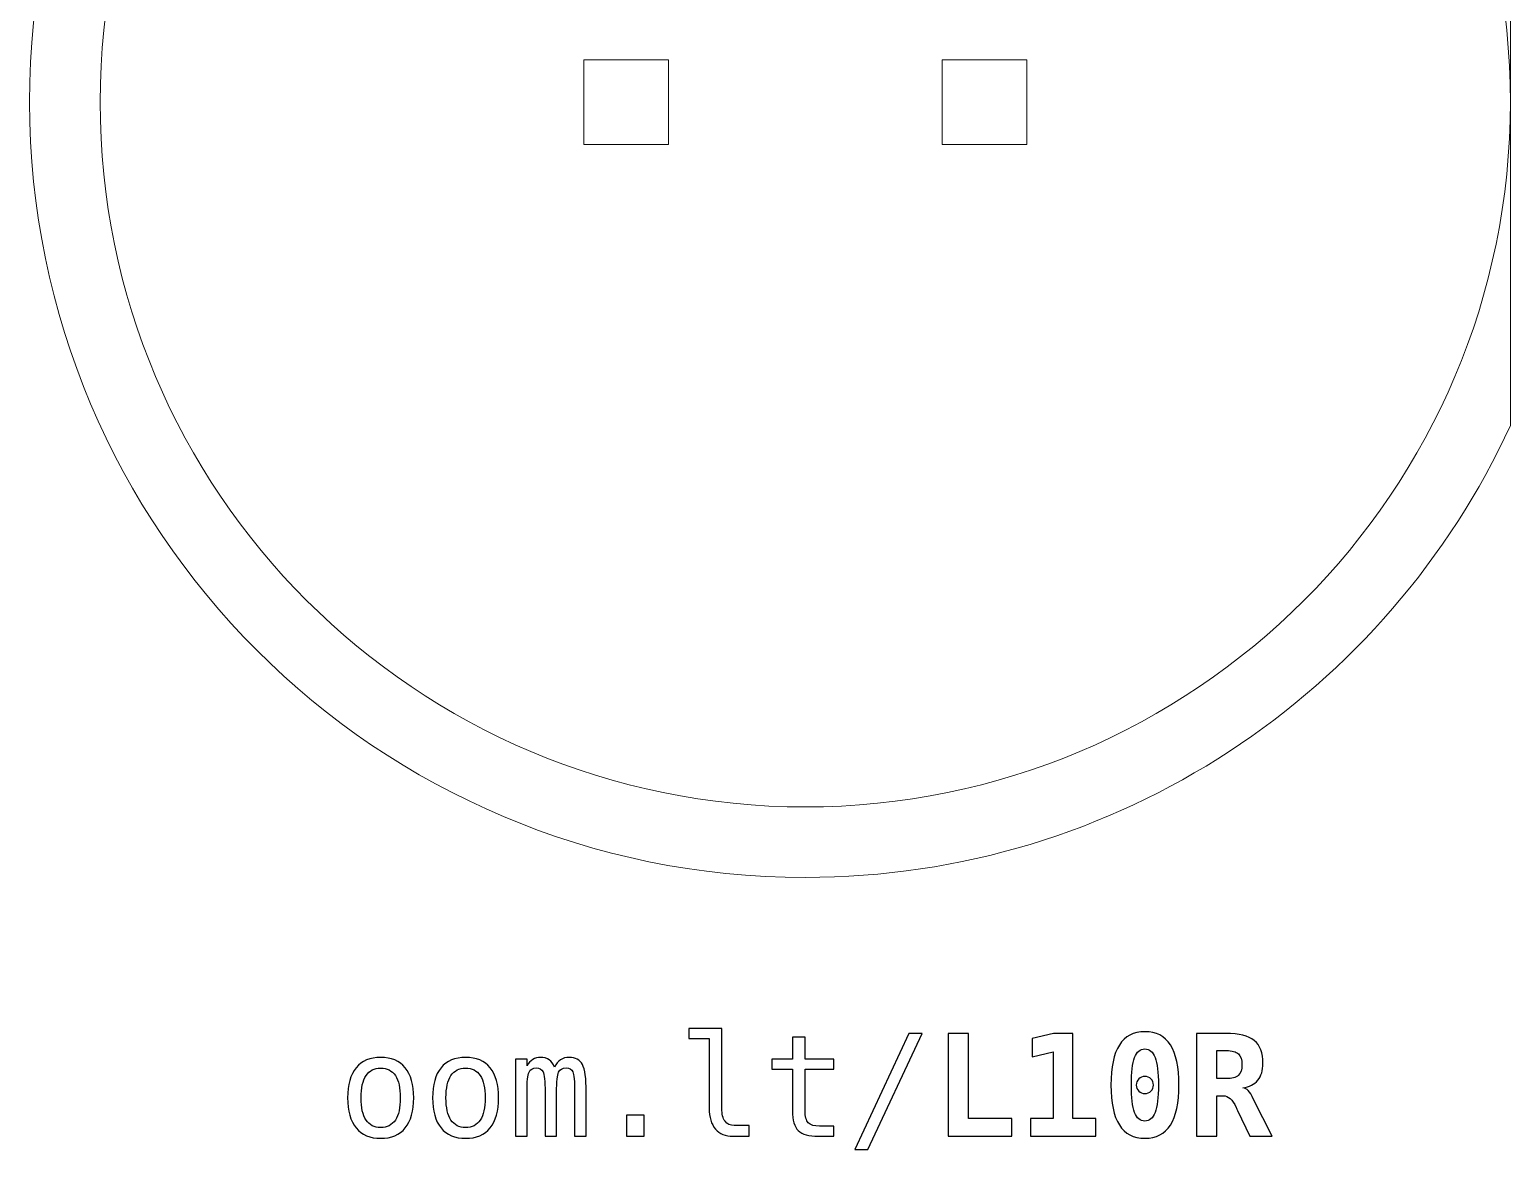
# Model space of a CAD drawing. Header units: centimetres. Extents: x -11.22 to -9.78, y -15.59 to -13.95.
# Drawn here: x -11.05 to -10, y -15.593 to -14.799 of the extents above; entities that cross this region are included whole.
import ezdxf

# ---------------------------------------------------------------- set-up
doc = ezdxf.new("R2010")
doc.units = ezdxf.units.CM
doc.header["$MEASUREMENT"] = 0
doc.layers.add('Layer 1', color=7, linetype='Continuous')

msp = doc.modelspace()

# ---------------------------------------------------------------- linework, layer by layer
at = {"layer": 'Layer 1', "color": 7, "lineweight": 20}
for points in [[(-10.657, -14.88), (-10.597, -14.88), (-10.597, -14.82), (-10.657, -14.82), (-10.657, -14.88)], [(-10.403, -14.88), (-10.343, -14.88), (-10.343, -14.82), (-10.403, -14.82), (-10.403, -14.88)]]:
    msp.add_lwpolyline(points, close=True, dxfattribs=at)
at = {"layer": 'Layer 1', "color": 250, "lineweight": 20}
msp.add_ellipse((-10.5, -14.85), major_axis=(0, 0.5), ratio=1, dxfattribs=at)
msp.add_open_spline([(-10.5, -14.3), (-10.27815, -14.3), (-10.08695, -14.43143), (-10, -14.62065), (-10, -14.62065), (-10, -14.62065), (-10, -15.07935), (-10, -15.07935), (-10, -15.07935), (-10.08695, -15.26857), (-10.27815, -15.4), (-10.5, -15.4), (-10.5, -15.4), (-10.80371, -15.4), (-11.05, -15.15371), (-11.05, -14.85), (-11.05, -14.85), (-11.05, -14.54629), (-10.80371, -14.3), (-10.5, -14.3)], degree=3, knots=[0, 0, 0, 0, 0.2, 0.2, 0.2, 0.2, 0.4, 0.4, 0.4, 0.4, 0.6, 0.6, 0.6, 0.6, 0.8, 0.8, 0.8, 0.8, 1, 1, 1, 1], dxfattribs=at)
at = {"layer": 'Layer 1', "color": 250}
for points, knots in [([(-10.55912, -15.5638), (-10.55912, -15.56784), (-10.55838, -15.57087), (-10.5569, -15.57292), (-10.5569, -15.57292), (-10.55542, -15.57497), (-10.55323, -15.576), (-10.55033, -15.576), (-10.55033, -15.576), (-10.55033, -15.576), (-10.53983, -15.576), (-10.53983, -15.576), (-10.53983, -15.576), (-10.53983, -15.576), (-10.53983, -15.58362), (-10.53983, -15.58362), (-10.53983, -15.58362), (-10.53983, -15.58362), (-10.5512, -15.58362), (-10.5512, -15.58362), (-10.5512, -15.58362), (-10.55658, -15.58362), (-10.56073, -15.58189), (-10.56368, -15.57844), (-10.56368, -15.57844), (-10.56663, -15.57499), (-10.5681, -15.5701), (-10.5681, -15.5638), (-10.5681, -15.5638), (-10.5681, -15.5638), (-10.5681, -15.51413), (-10.5681, -15.51413), (-10.5681, -15.51413), (-10.5681, -15.51413), (-10.5825, -15.51413), (-10.5825, -15.51413), (-10.5825, -15.51413), (-10.5825, -15.51413), (-10.5825, -15.5071), (-10.5825, -15.5071), (-10.5825, -15.5071), (-10.5825, -15.5071), (-10.55912, -15.5071), (-10.55912, -15.5071), (-10.55912, -15.5071), (-10.55912, -15.5071), (-10.55912, -15.5638), (-10.55912, -15.5638)], [0, 0, 0, 0, 0.0833333, 0.0833333, 0.0833333, 0.0833333, 0.1666667, 0.1666667, 0.1666667, 0.1666667, 0.25, 0.25, 0.25, 0.25, 0.3333333, 0.3333333, 0.3333333, 0.3333333, 0.4166667, 0.4166667, 0.4166667, 0.4166667, 0.5, 0.5, 0.5, 0.5, 0.5833333, 0.5833333, 0.5833333, 0.5833333, 0.6666667, 0.6666667, 0.6666667, 0.6666667, 0.75, 0.75, 0.75, 0.75, 0.8333333, 0.8333333, 0.8333333, 0.8333333, 0.9166667, 0.9166667, 0.9166667, 0.9166667, 1, 1, 1, 1]), ([(-10.50012, -15.5134), (-10.50012, -15.5134), (-10.50012, -15.52893), (-10.50012, -15.52893), (-10.50012, -15.52893), (-10.50012, -15.52893), (-10.4797, -15.52893), (-10.4797, -15.52893), (-10.4797, -15.52893), (-10.4797, -15.52893), (-10.4797, -15.53592), (-10.4797, -15.53592), (-10.4797, -15.53592), (-10.4797, -15.53592), (-10.50012, -15.53592), (-10.50012, -15.53592), (-10.50012, -15.53592), (-10.50012, -15.53592), (-10.50012, -15.5656), (-10.50012, -15.5656), (-10.50012, -15.5656), (-10.50012, -15.56964), (-10.49936, -15.57245), (-10.49782, -15.57404), (-10.49782, -15.57404), (-10.49629, -15.57564), (-10.49362, -15.57644), (-10.48982, -15.57644), (-10.48982, -15.57644), (-10.48982, -15.57644), (-10.4797, -15.57644), (-10.4797, -15.57644), (-10.4797, -15.57644), (-10.4797, -15.57644), (-10.4797, -15.58362), (-10.4797, -15.58362), (-10.4797, -15.58362), (-10.4797, -15.58362), (-10.49069, -15.58362), (-10.49069, -15.58362), (-10.49069, -15.58362), (-10.49744, -15.58362), (-10.50219, -15.58227), (-10.50496, -15.57957), (-10.50496, -15.57957), (-10.50772, -15.57687), (-10.50911, -15.5722), (-10.50911, -15.5656), (-10.50911, -15.5656), (-10.50911, -15.5656), (-10.50911, -15.53592), (-10.50911, -15.53592), (-10.50911, -15.53592), (-10.50911, -15.53592), (-10.52371, -15.53592), (-10.52371, -15.53592), (-10.52371, -15.53592), (-10.52371, -15.53592), (-10.52371, -15.52893), (-10.52371, -15.52893), (-10.52371, -15.52893), (-10.52371, -15.52893), (-10.50911, -15.52893), (-10.50911, -15.52893), (-10.50911, -15.52893), (-10.50911, -15.52893), (-10.50911, -15.5134), (-10.50911, -15.5134), (-10.50911, -15.5134), (-10.50911, -15.5134), (-10.50012, -15.5134), (-10.50012, -15.5134)], [0, 0, 0, 0, 0.0555556, 0.0555556, 0.0555556, 0.0555556, 0.1111111, 0.1111111, 0.1111111, 0.1111111, 0.1666667, 0.1666667, 0.1666667, 0.1666667, 0.2222222, 0.2222222, 0.2222222, 0.2222222, 0.2777778, 0.2777778, 0.2777778, 0.2777778, 0.3333333, 0.3333333, 0.3333333, 0.3333333, 0.3888889, 0.3888889, 0.3888889, 0.3888889, 0.4444444, 0.4444444, 0.4444444, 0.4444444, 0.5, 0.5, 0.5, 0.5, 0.5555556, 0.5555556, 0.5555556, 0.5555556, 0.6111111, 0.6111111, 0.6111111, 0.6111111, 0.6666667, 0.6666667, 0.6666667, 0.6666667, 0.7222222, 0.7222222, 0.7222222, 0.7222222, 0.7777778, 0.7777778, 0.7777778, 0.7777778, 0.8333333, 0.8333333, 0.8333333, 0.8333333, 0.8888889, 0.8888889, 0.8888889, 0.8888889, 0.9444444, 0.9444444, 0.9444444, 0.9444444, 1, 1, 1, 1]), ([(-10.42648, -15.51071), (-10.42648, -15.51071), (-10.41719, -15.51071), (-10.41719, -15.51071), (-10.41719, -15.51071), (-10.41719, -15.51071), (-10.45558, -15.5929), (-10.45558, -15.5929), (-10.45558, -15.5929), (-10.45558, -15.5929), (-10.46492, -15.5929), (-10.46492, -15.5929), (-10.46492, -15.5929), (-10.46492, -15.5929), (-10.42648, -15.51071), (-10.42648, -15.51071)], [0, 0, 0, 0, 0.25, 0.25, 0.25, 0.25, 0.5, 0.5, 0.5, 0.5, 0.75, 0.75, 0.75, 0.75, 1, 1, 1, 1]), ([(-10.39871, -15.58362), (-10.39871, -15.58362), (-10.39871, -15.51071), (-10.39871, -15.51071), (-10.39871, -15.51071), (-10.39871, -15.51071), (-10.3843, -15.51071), (-10.3843, -15.51071), (-10.3843, -15.51071), (-10.3843, -15.51071), (-10.3843, -15.57092), (-10.3843, -15.57092), (-10.3843, -15.57092), (-10.3843, -15.57092), (-10.35348, -15.57092), (-10.35348, -15.57092), (-10.35348, -15.57092), (-10.35348, -15.57092), (-10.35348, -15.58362), (-10.35348, -15.58362), (-10.35348, -15.58362), (-10.35348, -15.58362), (-10.39871, -15.58362), (-10.39871, -15.58362)], [0, 0, 0, 0, 0.1666667, 0.1666667, 0.1666667, 0.1666667, 0.3333333, 0.3333333, 0.3333333, 0.3333333, 0.5, 0.5, 0.5, 0.5, 0.6666667, 0.6666667, 0.6666667, 0.6666667, 0.8333333, 0.8333333, 0.8333333, 0.8333333, 1, 1, 1, 1]), ([(-10.3403, -15.57092), (-10.3403, -15.57092), (-10.32418, -15.57092), (-10.32418, -15.57092), (-10.32418, -15.57092), (-10.32418, -15.57092), (-10.32418, -15.5236), (-10.32418, -15.5236), (-10.32418, -15.5236), (-10.32418, -15.5236), (-10.33916, -15.52731), (-10.33916, -15.52731), (-10.33916, -15.52731), (-10.33916, -15.52731), (-10.33916, -15.51433), (-10.33916, -15.51433), (-10.33916, -15.51433), (-10.33916, -15.51433), (-10.32408, -15.51071), (-10.32408, -15.51071), (-10.32408, -15.51071), (-10.32408, -15.51071), (-10.31016, -15.51071), (-10.31016, -15.51071), (-10.31016, -15.51071), (-10.31016, -15.51071), (-10.31016, -15.57092), (-10.31016, -15.57092), (-10.31016, -15.57092), (-10.31016, -15.57092), (-10.29404, -15.57092), (-10.29404, -15.57092), (-10.29404, -15.57092), (-10.29404, -15.57092), (-10.29404, -15.58362), (-10.29404, -15.58362), (-10.29404, -15.58362), (-10.29404, -15.58362), (-10.3403, -15.58362), (-10.3403, -15.58362), (-10.3403, -15.58362), (-10.3403, -15.58362), (-10.3403, -15.57092), (-10.3403, -15.57092)], [0, 0, 0, 0, 0.0909091, 0.0909091, 0.0909091, 0.0909091, 0.1818182, 0.1818182, 0.1818182, 0.1818182, 0.2727273, 0.2727273, 0.2727273, 0.2727273, 0.3636364, 0.3636364, 0.3636364, 0.3636364, 0.4545455, 0.4545455, 0.4545455, 0.4545455, 0.5454545, 0.5454545, 0.5454545, 0.5454545, 0.6363636, 0.6363636, 0.6363636, 0.6363636, 0.7272727, 0.7272727, 0.7272727, 0.7272727, 0.8181818, 0.8181818, 0.8181818, 0.8181818, 0.9090909, 0.9090909, 0.9090909, 0.9090909, 1, 1, 1, 1]), ([(-10.28327, -15.54723), (-10.28327, -15.53462), (-10.28127, -15.52515), (-10.27727, -15.51885), (-10.27727, -15.51885), (-10.27325, -15.51255), (-10.26723, -15.5094), (-10.25918, -15.5094), (-10.25918, -15.5094), (-10.25112, -15.5094), (-10.24508, -15.51253), (-10.24107, -15.51881), (-10.24107, -15.51881), (-10.23706, -15.5251), (-10.23506, -15.53458), (-10.23506, -15.54723), (-10.23506, -15.54723), (-10.23506, -15.55987), (-10.23706, -15.56934), (-10.24107, -15.57562), (-10.24107, -15.57562), (-10.24508, -15.5819), (-10.25112, -15.58504), (-10.25918, -15.58504), (-10.25918, -15.58504), (-10.26723, -15.58504), (-10.27325, -15.58189), (-10.27727, -15.57559), (-10.27727, -15.57559), (-10.28127, -15.56929), (-10.28327, -15.55983), (-10.28327, -15.54723)], [0, 0, 0, 0, 0.125, 0.125, 0.125, 0.125, 0.25, 0.25, 0.25, 0.25, 0.375, 0.375, 0.375, 0.375, 0.5, 0.5, 0.5, 0.5, 0.625, 0.625, 0.625, 0.625, 0.75, 0.75, 0.75, 0.75, 0.875, 0.875, 0.875, 0.875, 1, 1, 1, 1]), ([(-10.18966, -15.5492), (-10.18822, -15.54948), (-10.18697, -15.55017), (-10.18592, -15.55123), (-10.18592, -15.55123), (-10.18486, -15.55228), (-10.18357, -15.55435), (-10.18204, -15.5574), (-10.18204, -15.5574), (-10.18204, -15.5574), (-10.16884, -15.58362), (-10.16884, -15.58362), (-10.16884, -15.58362), (-10.16884, -15.58362), (-10.18467, -15.58362), (-10.18467, -15.58362), (-10.18467, -15.58362), (-10.18467, -15.58362), (-10.19346, -15.56522), (-10.19346, -15.56522), (-10.19346, -15.56522), (-10.19372, -15.5647), (-10.19407, -15.56398), (-10.19449, -15.56307), (-10.19449, -15.56307), (-10.19706, -15.55757), (-10.20009, -15.55482), (-10.20357, -15.55482), (-10.20357, -15.55482), (-10.20357, -15.55482), (-10.20816, -15.55482), (-10.20816, -15.55482), (-10.20816, -15.55482), (-10.20816, -15.55482), (-10.20816, -15.58362), (-10.20816, -15.58362), (-10.20816, -15.58362), (-10.20816, -15.58362), (-10.22256, -15.58362), (-10.22256, -15.58362), (-10.22256, -15.58362), (-10.22256, -15.58362), (-10.22256, -15.51071), (-10.22256, -15.51071), (-10.22256, -15.51071), (-10.22256, -15.51071), (-10.20176, -15.51071), (-10.20176, -15.51071), (-10.20176, -15.51071), (-10.19239, -15.51071), (-10.18566, -15.51238), (-10.18157, -15.5157), (-10.18157, -15.5157), (-10.17749, -15.51901), (-10.17544, -15.52441), (-10.17544, -15.53191), (-10.17544, -15.53191), (-10.17544, -15.53692), (-10.17665, -15.54092), (-10.17911, -15.54388), (-10.17911, -15.54388), (-10.18154, -15.54683), (-10.18506, -15.54862), (-10.18966, -15.5492)], [0, 0, 0, 0, 0.0625, 0.0625, 0.0625, 0.0625, 0.125, 0.125, 0.125, 0.125, 0.1875, 0.1875, 0.1875, 0.1875, 0.25, 0.25, 0.25, 0.25, 0.3125, 0.3125, 0.3125, 0.3125, 0.375, 0.375, 0.375, 0.375, 0.4375, 0.4375, 0.4375, 0.4375, 0.5, 0.5, 0.5, 0.5, 0.5625, 0.5625, 0.5625, 0.5625, 0.625, 0.625, 0.625, 0.625, 0.6875, 0.6875, 0.6875, 0.6875, 0.75, 0.75, 0.75, 0.75, 0.8125, 0.8125, 0.8125, 0.8125, 0.875, 0.875, 0.875, 0.875, 0.9375, 0.9375, 0.9375, 0.9375, 1, 1, 1, 1]), ([(-10.80107, -15.52761), (-10.79349, -15.52761), (-10.78769, -15.53006), (-10.78367, -15.53498), (-10.78367, -15.53498), (-10.77965, -15.5399), (-10.77764, -15.54702), (-10.77764, -15.55632), (-10.77764, -15.55632), (-10.77764, -15.56567), (-10.77964, -15.57279), (-10.78364, -15.57769), (-10.78364, -15.57769), (-10.78766, -15.58259), (-10.79346, -15.58504), (-10.80107, -15.58504), (-10.80107, -15.58504), (-10.80867, -15.58504), (-10.81446, -15.58259), (-10.81848, -15.57769), (-10.81848, -15.57769), (-10.82248, -15.57279), (-10.82448, -15.56567), (-10.82448, -15.55632), (-10.82448, -15.55632), (-10.82448, -15.54702), (-10.82248, -15.5399), (-10.81848, -15.53498), (-10.81848, -15.53498), (-10.81446, -15.53006), (-10.80867, -15.52761), (-10.80107, -15.52761)], [0, 0, 0, 0, 0.125, 0.125, 0.125, 0.125, 0.25, 0.25, 0.25, 0.25, 0.375, 0.375, 0.375, 0.375, 0.5, 0.5, 0.5, 0.5, 0.625, 0.625, 0.625, 0.625, 0.75, 0.75, 0.75, 0.75, 0.875, 0.875, 0.875, 0.875, 1, 1, 1, 1]), ([(-10.74086, -15.52761), (-10.73328, -15.52761), (-10.72748, -15.53006), (-10.72346, -15.53498), (-10.72346, -15.53498), (-10.71944, -15.5399), (-10.71743, -15.54702), (-10.71743, -15.55632), (-10.71743, -15.55632), (-10.71743, -15.56567), (-10.71943, -15.57279), (-10.72343, -15.57769), (-10.72343, -15.57769), (-10.72745, -15.58259), (-10.73325, -15.58504), (-10.74086, -15.58504), (-10.74086, -15.58504), (-10.74846, -15.58504), (-10.75425, -15.58259), (-10.75827, -15.57769), (-10.75827, -15.57769), (-10.76227, -15.57279), (-10.76427, -15.56567), (-10.76427, -15.55632), (-10.76427, -15.55632), (-10.76427, -15.54702), (-10.76227, -15.5399), (-10.75827, -15.53498), (-10.75827, -15.53498), (-10.75425, -15.53006), (-10.74846, -15.52761), (-10.74086, -15.52761)], [0, 0, 0, 0, 0.125, 0.125, 0.125, 0.125, 0.25, 0.25, 0.25, 0.25, 0.375, 0.375, 0.375, 0.375, 0.5, 0.5, 0.5, 0.5, 0.625, 0.625, 0.625, 0.625, 0.75, 0.75, 0.75, 0.75, 0.875, 0.875, 0.875, 0.875, 1, 1, 1, 1]), ([(-10.67774, -15.5345), (-10.67664, -15.53215), (-10.67522, -15.53041), (-10.6735, -15.5293), (-10.6735, -15.5293), (-10.6718, -15.52818), (-10.66974, -15.52761), (-10.66734, -15.52761), (-10.66734, -15.52761), (-10.66294, -15.52761), (-10.65983, -15.52931), (-10.65803, -15.53271), (-10.65803, -15.53271), (-10.65622, -15.53612), (-10.65532, -15.54252), (-10.65532, -15.55193), (-10.65532, -15.55193), (-10.65532, -15.55193), (-10.65532, -15.58362), (-10.65532, -15.58362), (-10.65532, -15.58362), (-10.65532, -15.58362), (-10.66352, -15.58362), (-10.66352, -15.58362), (-10.66352, -15.58362), (-10.66352, -15.58362), (-10.66352, -15.55232), (-10.66352, -15.55232), (-10.66352, -15.55232), (-10.66352, -15.5446), (-10.66395, -15.53982), (-10.66482, -15.53793), (-10.66482, -15.53793), (-10.66567, -15.53607), (-10.66725, -15.53513), (-10.66954, -15.53513), (-10.66954, -15.53513), (-10.67214, -15.53513), (-10.67392, -15.53613), (-10.67489, -15.53813), (-10.67489, -15.53813), (-10.67584, -15.54013), (-10.67632, -15.54487), (-10.67632, -15.55232), (-10.67632, -15.55232), (-10.67632, -15.55232), (-10.67632, -15.58362), (-10.67632, -15.58362), (-10.67632, -15.58362), (-10.67632, -15.58362), (-10.68452, -15.58362), (-10.68452, -15.58362), (-10.68452, -15.58362), (-10.68452, -15.58362), (-10.68452, -15.55232), (-10.68452, -15.55232), (-10.68452, -15.55232), (-10.68452, -15.5445), (-10.68499, -15.53968), (-10.68592, -15.53787), (-10.68592, -15.53787), (-10.68684, -15.53605), (-10.6885, -15.53513), (-10.69092, -15.53513), (-10.69092, -15.53513), (-10.6933, -15.53513), (-10.69496, -15.53613), (-10.69587, -15.53813), (-10.69587, -15.53813), (-10.69681, -15.54013), (-10.69727, -15.54487), (-10.69727, -15.55232), (-10.69727, -15.55232), (-10.69727, -15.55232), (-10.69727, -15.58362), (-10.69727, -15.58362), (-10.69727, -15.58362), (-10.69727, -15.58362), (-10.70542, -15.58362), (-10.70542, -15.58362), (-10.70542, -15.58362), (-10.70542, -15.58362), (-10.70542, -15.52893), (-10.70542, -15.52893), (-10.70542, -15.52893), (-10.70542, -15.52893), (-10.69727, -15.52893), (-10.69727, -15.52893), (-10.69727, -15.52893), (-10.69727, -15.52893), (-10.69727, -15.53361), (-10.69727, -15.53361), (-10.69727, -15.53361), (-10.69621, -15.53166), (-10.69486, -15.53018), (-10.69324, -15.52915), (-10.69324, -15.52915), (-10.69164, -15.52813), (-10.6898, -15.52761), (-10.68775, -15.52761), (-10.68775, -15.52761), (-10.68527, -15.52761), (-10.68322, -15.52818), (-10.68157, -15.52931), (-10.68157, -15.52931), (-10.67992, -15.53046), (-10.67865, -15.53218), (-10.67774, -15.5345)], [0, 0, 0, 0, 0.037037, 0.037037, 0.037037, 0.037037, 0.0740741, 0.0740741, 0.0740741, 0.0740741, 0.1111111, 0.1111111, 0.1111111, 0.1111111, 0.1481481, 0.1481481, 0.1481481, 0.1481481, 0.1851852, 0.1851852, 0.1851852, 0.1851852, 0.2222222, 0.2222222, 0.2222222, 0.2222222, 0.2592593, 0.2592593, 0.2592593, 0.2592593, 0.2962963, 0.2962963, 0.2962963, 0.2962963, 0.3333333, 0.3333333, 0.3333333, 0.3333333, 0.3703704, 0.3703704, 0.3703704, 0.3703704, 0.4074074, 0.4074074, 0.4074074, 0.4074074, 0.4444444, 0.4444444, 0.4444444, 0.4444444, 0.4814815, 0.4814815, 0.4814815, 0.4814815, 0.5185185, 0.5185185, 0.5185185, 0.5185185, 0.5555556, 0.5555556, 0.5555556, 0.5555556, 0.5925926, 0.5925926, 0.5925926, 0.5925926, 0.6296296, 0.6296296, 0.6296296, 0.6296296, 0.6666667, 0.6666667, 0.6666667, 0.6666667, 0.7037037, 0.7037037, 0.7037037, 0.7037037, 0.7407407, 0.7407407, 0.7407407, 0.7407407, 0.7777778, 0.7777778, 0.7777778, 0.7777778, 0.8148148, 0.8148148, 0.8148148, 0.8148148, 0.8518519, 0.8518519, 0.8518519, 0.8518519, 0.8888889, 0.8888889, 0.8888889, 0.8888889, 0.9259259, 0.9259259, 0.9259259, 0.9259259, 0.962963, 0.962963, 0.962963, 0.962963, 1, 1, 1, 1]), ([(-10.25918, -15.5216), (-10.26252, -15.5216), (-10.26493, -15.52363), (-10.26647, -15.5277), (-10.26647, -15.5277), (-10.268, -15.53178), (-10.26877, -15.53828), (-10.26877, -15.54723), (-10.26877, -15.54723), (-10.26877, -15.55617), (-10.268, -15.56265), (-10.26647, -15.56673), (-10.26647, -15.56673), (-10.26493, -15.5708), (-10.26252, -15.57284), (-10.25918, -15.57284), (-10.25918, -15.57284), (-10.25583, -15.57284), (-10.2534, -15.5708), (-10.25187, -15.56673), (-10.25187, -15.56673), (-10.25033, -15.56265), (-10.24957, -15.55617), (-10.24957, -15.54723), (-10.24957, -15.54723), (-10.24957, -15.53828), (-10.25033, -15.53178), (-10.25187, -15.5277), (-10.25187, -15.5277), (-10.2534, -15.52363), (-10.25583, -15.5216), (-10.25918, -15.5216)], [0, 0, 0, 0, 0.125, 0.125, 0.125, 0.125, 0.25, 0.25, 0.25, 0.25, 0.375, 0.375, 0.375, 0.375, 0.5, 0.5, 0.5, 0.5, 0.625, 0.625, 0.625, 0.625, 0.75, 0.75, 0.75, 0.75, 0.875, 0.875, 0.875, 0.875, 1, 1, 1, 1]), ([(-10.20816, -15.52283), (-10.20816, -15.52283), (-10.20816, -15.5427), (-10.20816, -15.5427), (-10.20816, -15.5427), (-10.20816, -15.5427), (-10.20137, -15.5427), (-10.20137, -15.5427), (-10.20137, -15.5427), (-10.19744, -15.5427), (-10.19461, -15.54193), (-10.19291, -15.54038), (-10.19291, -15.54038), (-10.19119, -15.53883), (-10.19034, -15.53628), (-10.19034, -15.53275), (-10.19034, -15.53275), (-10.19034, -15.5292), (-10.19119, -15.52665), (-10.19287, -15.52513), (-10.19287, -15.52513), (-10.19457, -15.5236), (-10.19741, -15.52283), (-10.20137, -15.52283), (-10.20137, -15.52283), (-10.20137, -15.52283), (-10.20816, -15.52283), (-10.20816, -15.52283)], [0, 0, 0, 0, 0.1428571, 0.1428571, 0.1428571, 0.1428571, 0.2857143, 0.2857143, 0.2857143, 0.2857143, 0.4285714, 0.4285714, 0.4285714, 0.4285714, 0.5714286, 0.5714286, 0.5714286, 0.5714286, 0.7142857, 0.7142857, 0.7142857, 0.7142857, 0.8571429, 0.8571429, 0.8571429, 0.8571429, 1, 1, 1, 1]), ([(-10.80107, -15.53523), (-10.80564, -15.53523), (-10.80909, -15.537), (-10.81144, -15.54055), (-10.81144, -15.54055), (-10.81379, -15.5441), (-10.81496, -15.54937), (-10.81496, -15.55632), (-10.81496, -15.55632), (-10.81496, -15.56325), (-10.81379, -15.5685), (-10.81144, -15.57207), (-10.81144, -15.57207), (-10.80909, -15.57564), (-10.80564, -15.57742), (-10.80107, -15.57742), (-10.80107, -15.57742), (-10.79649, -15.57742), (-10.79302, -15.57564), (-10.79067, -15.57207), (-10.79067, -15.57207), (-10.78832, -15.5685), (-10.78716, -15.56325), (-10.78716, -15.55632), (-10.78716, -15.55632), (-10.78716, -15.54937), (-10.78832, -15.5441), (-10.79067, -15.54055), (-10.79067, -15.54055), (-10.79302, -15.537), (-10.79649, -15.53523), (-10.80107, -15.53523)], [0, 0, 0, 0, 0.125, 0.125, 0.125, 0.125, 0.25, 0.25, 0.25, 0.25, 0.375, 0.375, 0.375, 0.375, 0.5, 0.5, 0.5, 0.5, 0.625, 0.625, 0.625, 0.625, 0.75, 0.75, 0.75, 0.75, 0.875, 0.875, 0.875, 0.875, 1, 1, 1, 1]), ([(-10.74086, -15.53523), (-10.74543, -15.53523), (-10.74888, -15.537), (-10.75123, -15.54055), (-10.75123, -15.54055), (-10.75358, -15.5441), (-10.75475, -15.54937), (-10.75475, -15.55632), (-10.75475, -15.55632), (-10.75475, -15.56325), (-10.75358, -15.5685), (-10.75123, -15.57207), (-10.75123, -15.57207), (-10.74888, -15.57564), (-10.74543, -15.57742), (-10.74086, -15.57742), (-10.74086, -15.57742), (-10.73628, -15.57742), (-10.73281, -15.57564), (-10.73046, -15.57207), (-10.73046, -15.57207), (-10.72811, -15.5685), (-10.72695, -15.56325), (-10.72695, -15.55632), (-10.72695, -15.55632), (-10.72695, -15.54937), (-10.72811, -15.5441), (-10.73046, -15.54055), (-10.73046, -15.54055), (-10.73281, -15.537), (-10.73628, -15.53523), (-10.74086, -15.53523)], [0, 0, 0, 0, 0.125, 0.125, 0.125, 0.125, 0.25, 0.25, 0.25, 0.25, 0.375, 0.375, 0.375, 0.375, 0.5, 0.5, 0.5, 0.5, 0.625, 0.625, 0.625, 0.625, 0.75, 0.75, 0.75, 0.75, 0.875, 0.875, 0.875, 0.875, 1, 1, 1, 1]), ([(-10.26525, -15.54723), (-10.26525, -15.54552), (-10.26467, -15.54407), (-10.26348, -15.5429), (-10.26348, -15.5429), (-10.26232, -15.54172), (-10.26088, -15.54113), (-10.25918, -15.54113), (-10.25918, -15.54113), (-10.25747, -15.54113), (-10.25602, -15.54172), (-10.25485, -15.5429), (-10.25485, -15.5429), (-10.25367, -15.54407), (-10.25308, -15.54552), (-10.25308, -15.54723), (-10.25308, -15.54723), (-10.25308, -15.54893), (-10.25367, -15.55037), (-10.25485, -15.55153), (-10.25485, -15.55153), (-10.25602, -15.55272), (-10.25747, -15.5533), (-10.25918, -15.5533), (-10.25918, -15.5533), (-10.26088, -15.5533), (-10.26232, -15.55272), (-10.26348, -15.55157), (-10.26348, -15.55157), (-10.26467, -15.55042), (-10.26525, -15.54897), (-10.26525, -15.54723)], [0, 0, 0, 0, 0.125, 0.125, 0.125, 0.125, 0.25, 0.25, 0.25, 0.25, 0.375, 0.375, 0.375, 0.375, 0.5, 0.5, 0.5, 0.5, 0.625, 0.625, 0.625, 0.625, 0.75, 0.75, 0.75, 0.75, 0.875, 0.875, 0.875, 0.875, 1, 1, 1, 1]), ([(-10.62664, -15.56872), (-10.62664, -15.56872), (-10.61434, -15.56872), (-10.61434, -15.56872), (-10.61434, -15.56872), (-10.61434, -15.56872), (-10.61434, -15.58362), (-10.61434, -15.58362), (-10.61434, -15.58362), (-10.61434, -15.58362), (-10.62664, -15.58362), (-10.62664, -15.58362), (-10.62664, -15.58362), (-10.62664, -15.58362), (-10.62664, -15.56872), (-10.62664, -15.56872)], [0, 0, 0, 0, 0.25, 0.25, 0.25, 0.25, 0.5, 0.5, 0.5, 0.5, 0.75, 0.75, 0.75, 0.75, 1, 1, 1, 1])]:
    msp.add_open_spline(points, degree=3, knots=knots, dxfattribs=at)

doc.saveas('drawing.dxf')
